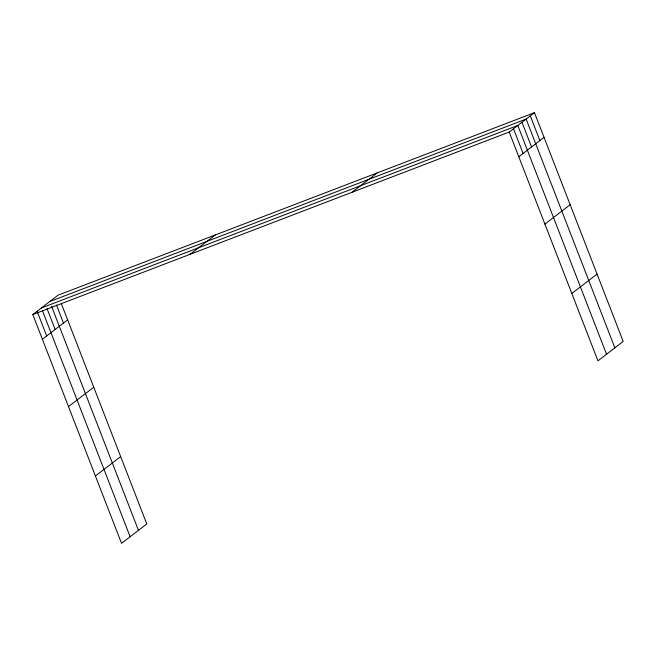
<?xml version="1.0" encoding="UTF-8"?>
<svg xmlns="http://www.w3.org/2000/svg" width="656" height="656" viewBox="0 0 656 656"><rect width="100%" height="100%" fill="white"/><g stroke="black" fill="none" stroke-linecap="round" stroke-linejoin="round"><path stroke-width="0.98" d="M61.377 303.728L146.788 523.939L121.532 543.332L32.8 314.568L58.056 295.175L534.468 112.668L623.2 341.432L597.944 360.825L509.212 132.061L534.468 112.668M42.378 339.267L67.642 319.874M190.019 254.339L215.275 234.946M68.503 406.613L93.759 387.22M351.993 192.29L377.257 172.897M95.415 475.994L120.671 456.601M518.789 156.759L544.045 137.366M544.906 224.098L570.171 204.705M571.819 293.478L597.083 274.093M49.725 301.58L526.137 119.064L614.861 347.828M41.385 307.976L517.797 125.468L606.529 354.232M32.8 314.568L509.212 132.061M530.302 115.866L539.88 140.564M521.963 122.27L531.549 146.969M513.5 128.765L523.086 153.463M56.473 305.024L63.468 323.08M51.57 306.327L138.457 530.343M47.027 308.574L55.137 329.476M42.492 310.829L130.118 536.739M37.097 311.272L46.674 335.97"/></g></svg>
